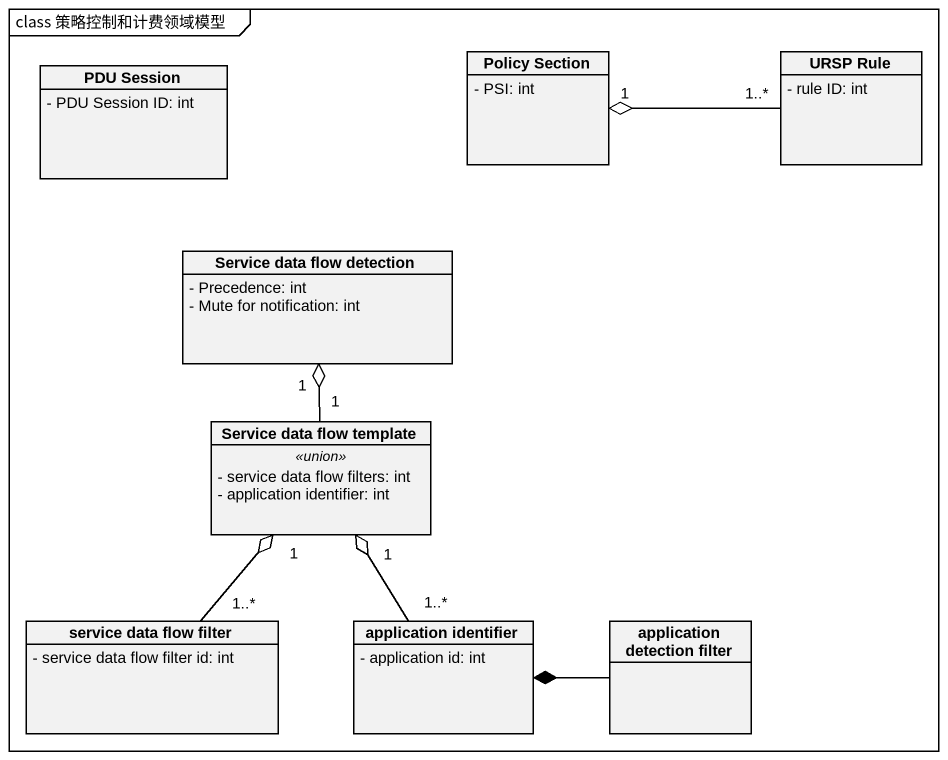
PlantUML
@startuml
mainframe class 策略控制和计费领域模型
hide circle
hide empty members
skinparam classAttributeIconSize 0
class "PDU Session" as PDU_Session {
  - PDU Session ID: int
}
class "Policy Section" as Policy_Section {
  - PSI: int
}
class "URSP Rule" as URSP_Rule {
  - rule ID: int
}
class "Service data flow detection" as Service_data_flow_detection {
  - Precedence: int
  - Mute for notification: int
}
class "Service data flow template" as Service_data_flow_template {
  .. <<union>> ..
  - service data flow filters: int
  - application identifier: int
}
class "service data flow filter" as service_data_flow_filter {
  - service data flow filter id: int
}
class "application identifier" as application_identifier {
  - application id: int
}
class "application detection filter" as application_detection_filter
URSP_Rule "1..*" -left-o "1" Policy_Section
Service_data_flow_template "1" -up-o "1" Service_data_flow_detection
service_data_flow_filter "1..*" -up-o "1" Service_data_flow_template
application_identifier "1..*" -up-o "1" Service_data_flow_template
application_detection_filter -left-* application_identifier
@enduml
